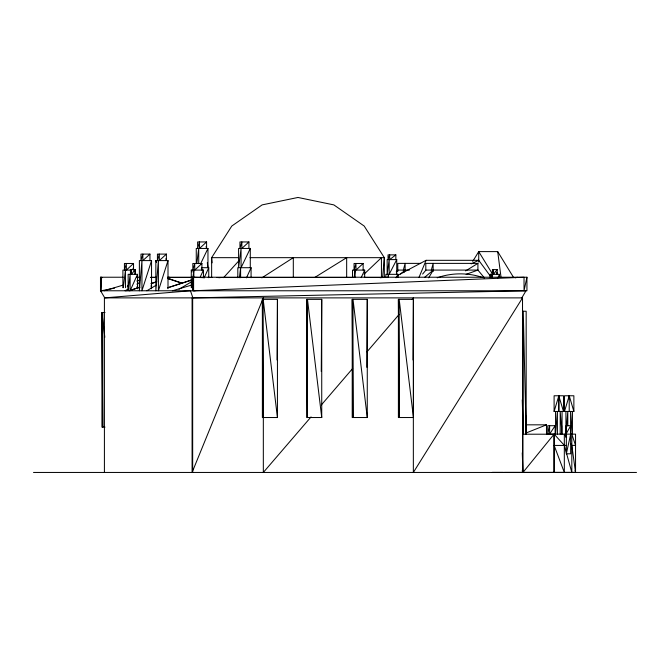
<?xml version="1.0" encoding="UTF-8"?>
<svg xmlns="http://www.w3.org/2000/svg" width="670" height="670" viewBox="0 0 670 670"><rect width="100%" height="100%" fill="white"/><g stroke="black" fill="none" stroke-linecap="round" stroke-linejoin="round"><path stroke-width="1" d="M277.045 360.008L277.439 299.356L262.38 299.356L262.38 417.527L277.439 417.527L277.439 299.356M321.265 371.507L321.734 299.356L306.684 299.356L306.684 417.527L321.734 417.527L321.734 299.356M366.825 367.328L367.269 299.356L352.219 299.356L352.219 417.527L367.269 417.527L367.269 299.356M413.055 360.008L413.457 299.356L398.399 299.356L398.399 417.527L413.457 417.527L413.457 299.356M526.938 277.229L524.032 290.772L524.032 277.229L193.596 290.772L193.596 277.229L192.818 290.772L192.818 277.229L526.938 277.229L526.938 290.772L100.483 290.772L101.262 277.229L101.262 290.772L114.511 288.142M382.612 277.321L384.329 257.665L364.195 226.05L333.853 204.894L297.983 197.466L262.121 204.894L231.778 226.05L211.636 257.665L211.645 277.321M128.272 289.741L130.131 274.323L130.131 290.772L137.517 274.323L128.154 274.323L128.154 289.741M239.391 277.732L240.614 267.707L240.614 277.732M491.713 277.413L492.09 274.323L492.09 277.413M123.288 287.673L125.474 270.094L125.474 287.673M191.67 287.673L193.856 270.094L193.856 277.33M354.187 277.33L355.083 270.094L355.083 277.33M196.779 263.653L198.73 248.444L198.73 263.653M387.947 277.413L388.433 274.323L388.433 277.413M572.44 411.455L572.44 434.127L570.572 411.455L570.673 453.799L566.351 453.799L570.673 434.127M565.664 437.083L566.351 434.127L566.351 453.799M403.29 270.228L405.124 263.377L405.124 270.479M431.304 270.228L433.138 263.377L433.138 271.492M554.107 411.455L554.107 395.769L563.504 395.769L563.504 411.455L554.107 411.455L558.847 395.769L558.847 411.455M564.483 411.455L569.224 395.769L573.872 411.455L564.483 411.455L564.483 395.769L573.872 395.769L573.872 411.455M151.546 260.597L141.948 290.772L141.948 260.597L139.377 290.772L139.377 260.597L151.546 260.597L151.546 288.686M168.002 260.597L158.405 290.772L158.405 260.597L155.842 290.772L155.842 260.597L168.002 260.597L168.002 288.686M192.483 471.487L263.327 297.882L263.327 299.976M418.976 277.447L426.095 260.32L478.732 260.32L490.85 276.777M497.835 277.983L499.477 274.323L490.113 274.323L490.113 277.413M204.141 277.857L208.747 267.707L201.419 267.707M246.468 277.857L251.074 267.707L237.808 267.707L237.808 277.732M127.216 287.011L128.087 285.135M199.962 277.615L203.454 270.094L191.285 270.094L191.285 287.673M361.189 277.615L364.681 270.094L352.512 270.094L352.512 277.33M200.489 264.039L207.96 248.444L196.26 248.444L196.26 263.653M250.287 248.444L241.066 267.707L241.066 248.444L238.595 267.707L238.595 248.444L250.287 248.444L250.287 267.707M396.732 259.6L389.178 274.323L389.178 259.6L387.151 274.323L387.151 259.6L396.732 259.6L396.732 274.323L396.33 271.384M567.792 425.885L567.792 411.455L565.916 434.127L565.966 425.701L570.748 425.701L565.966 434.127L565.916 411.455M396.003 277.79L398.022 274.323L385.861 274.323L385.861 277.413M521.804 297.882L526 290.772L192.885 297.882L190.464 290.772L104.755 297.882L100.559 290.772M403.717 272.665L405.258 270.077L400.509 274.08M428.641 277.832L433.281 270.077L424.562 277.422M472.727 261.401L478.732 251.61L497.701 251.61L513.547 277.422M104.411 472.451L104.411 297.882L522.525 297.882L413.348 472.451L413.348 297.882L411.983 299.473M555.137 425.701L549.609 434.127L549.609 425.701L547.742 434.127L547.742 425.701L555.137 425.701L555.137 434.127M135.231 269.6L131.446 274.323L131.446 269.6L130.441 274.323L130.441 269.6L135.231 269.6L135.231 274.323M497.19 269.6L493.405 274.323L493.405 269.6L492.4 274.323L492.4 269.6L497.19 269.6L497.19 274.323L496.78 272.439M522.952 472.451L554.056 434.21L522.952 434.21L522.952 472.451L522.265 452.819M396.598 271.668L397.93 270.077L409.412 270.077M422.628 274.055L425.944 270.077L477.911 270.077L484.544 278.033M311.056 416.908L263.327 472.451L263.327 417.05M321.29 405.007L352.654 368.508M366.976 351.842L399.027 314.548M223.537 277.682L238.93 260.739M364.053 274.214L381.431 257.665L381.431 277.321M133.531 263.478L126.362 270.094L126.362 263.478L124.436 270.094L124.436 263.478L133.531 263.478L133.531 270.094L132.978 268.209M201.913 263.478L194.744 270.094L194.744 263.478L192.826 270.094L192.826 263.478L201.913 263.478L201.913 270.094L201.369 268.209M363.14 263.478L355.971 270.094L355.971 263.478L354.053 270.094L354.053 263.478L363.14 263.478L363.14 270.094M149.946 254.097L142.869 260.597L142.869 254.097L140.976 260.597L140.976 254.097L149.946 254.097L149.946 260.597M166.403 254.097L159.334 260.597L159.334 254.097L157.433 260.597L157.433 254.097L166.403 254.097L166.403 260.597L165.867 258.737M206.595 241.945L199.518 248.444L199.518 241.945L197.625 248.444L197.625 241.945L206.595 241.945L206.595 248.444L206.05 246.585M248.922 241.945L241.853 248.444L241.853 241.945L239.952 248.444L239.952 241.945L248.922 241.945L248.922 248.444M395.844 254.876L389.689 259.6L389.689 254.876L388.039 259.6L388.039 254.876L395.844 254.876L395.844 259.6M261.836 277.866L293.309 257.665L293.309 277.321M314.649 277.531L346.666 257.665L346.666 277.321M465.625 270.898L477.911 263.377L477.911 270.479M146.847 290.772L156.445 285.06M179.024 289.214L192.106 281.425M128.715 288.728L125.089 290.772L129.26 290.478M136.864 284.13L139.578 282.598M397.812 275.303L426.095 260.32M471.169 263.854L478.732 260.32M525.833 433.088L546.486 424.83L546.486 434.21M437.242 277.807C451.865 272.531 468.858 272.548 483.489 277.807M466.119 274.357L477.911 270.077M139.653 287.254L128.933 290.772L139.896 287.254M151.345 283.418L156.211 281.827M168.229 287.572L191.612 279.909M150.851 283.745L156.83 281.827M167.45 287.891L192.365 279.909M104.177 290.772L122.945 285.16M136.78 281.031L139.737 280.152M172.559 290.772L192.323 284.867M515.347 277.79L517.349 277.229M167.5 277.631L169.543 277.229M193.479 290.772L195.565 290.621M380.058 277.715L383.19 277.489L364.38 277.489M238.621 257.665L211.636 257.665L212.097 262.833M249.985 257.665L384.329 257.665L384.329 277.321M420.743 263.377L397.787 263.377L397.787 271.492M477.911 263.377L425.81 263.377L425.81 270.479M131.479 270.094L122.903 270.094L122.903 287.673M100.483 290.772L100.483 277.229L123.246 277.229M136.688 277.229L139.796 277.229M150.708 277.229L156.345 277.229M167.45 277.229L192.466 277.229M150.725 277.489L155.951 277.489M167.441 277.489L191.478 277.489M208.203 277.489L212.382 277.489M353.928 277.489L217.021 277.489L220.145 277.715M522.466 311.24L526.168 311.24L526.168 434.21L525.623 415.45M105.014 312.488L101.941 312.488L101.941 427.108L105.014 427.108M526.076 424.83L546.486 424.83M546.452 434.127L575.547 434.135L575.547 472.451L571.82 445.433M566.2 445.433L554.14 445.433L564.324 472.451L564.324 434.135L566.627 437.585M575.547 445.433L571.82 445.349L570.664 443.624M492.324 472.375L503.538 472.375M504.301 472.375L563.604 472.375M564.375 472.375L575.53 472.375L575.178 470.373M33.5 472.451L636.5 472.451M192.818 277.229L204.325 277.698M167.483 277.489L170.615 277.748M100.483 277.229L102.527 277.631M167.902 278.628L181.511 283.1M167.793 278.31L182.416 283.226M564.324 445.349L554.14 434.135L554.14 472.451M492.944 274.75L478.732 251.61L478.732 262.054M191.285 270.094L192.156 271.978M490.113 274.323L490.926 276.157M575.547 445.349L571.82 434.135L571.82 472.451L564.324 445.433M155.842 260.597L156.453 262.548M563.504 411.455L558.763 395.769L558.763 411.455M497.701 251.61L501.043 277.372M207.306 262.64L207.96 267.707L207.96 248.444M413.457 417.527L399.178 299.356L399.178 417.527L398.399 299.356M367.269 417.527L352.998 299.356L352.998 417.527L352.219 299.356M321.734 417.527L307.463 299.356L307.463 417.527L306.684 299.356M277.439 417.527L263.168 299.356L263.168 417.527L262.38 299.356M137.023 286.659L137.266 288.711M104.822 337.27L101.941 312.488L102.753 427.108L102.753 312.488M522.29 470.373L522.525 472.451L522.525 297.882M151.102 285.571L151.361 288.686M522.257 399.822L523.253 434.21L523.253 311.24L526.168 434.21M570.748 425.701L570.748 434.127M569.224 395.769L569.224 411.455M562.063 411.455L562.063 434.127L560.195 411.455L560.195 434.127M561.678 425.701L561.678 434.127M557.415 434.127L557.415 411.455L555.547 434.127L555.547 411.455M554.056 434.21L554.056 472.451M523.019 424.83L523.019 434.21M499.477 274.323L499.477 277.413M398.022 274.323L398.022 277.413M364.681 270.094L364.681 277.33M251.074 267.707L251.074 277.732M208.747 267.707L208.747 277.732M203.454 270.094L203.454 277.33M192.667 297.882L192.667 472.451M192.089 297.882L192.089 472.451M137.517 274.323L137.517 288.711M135.064 270.094L135.064 274.231"/></g></svg>
